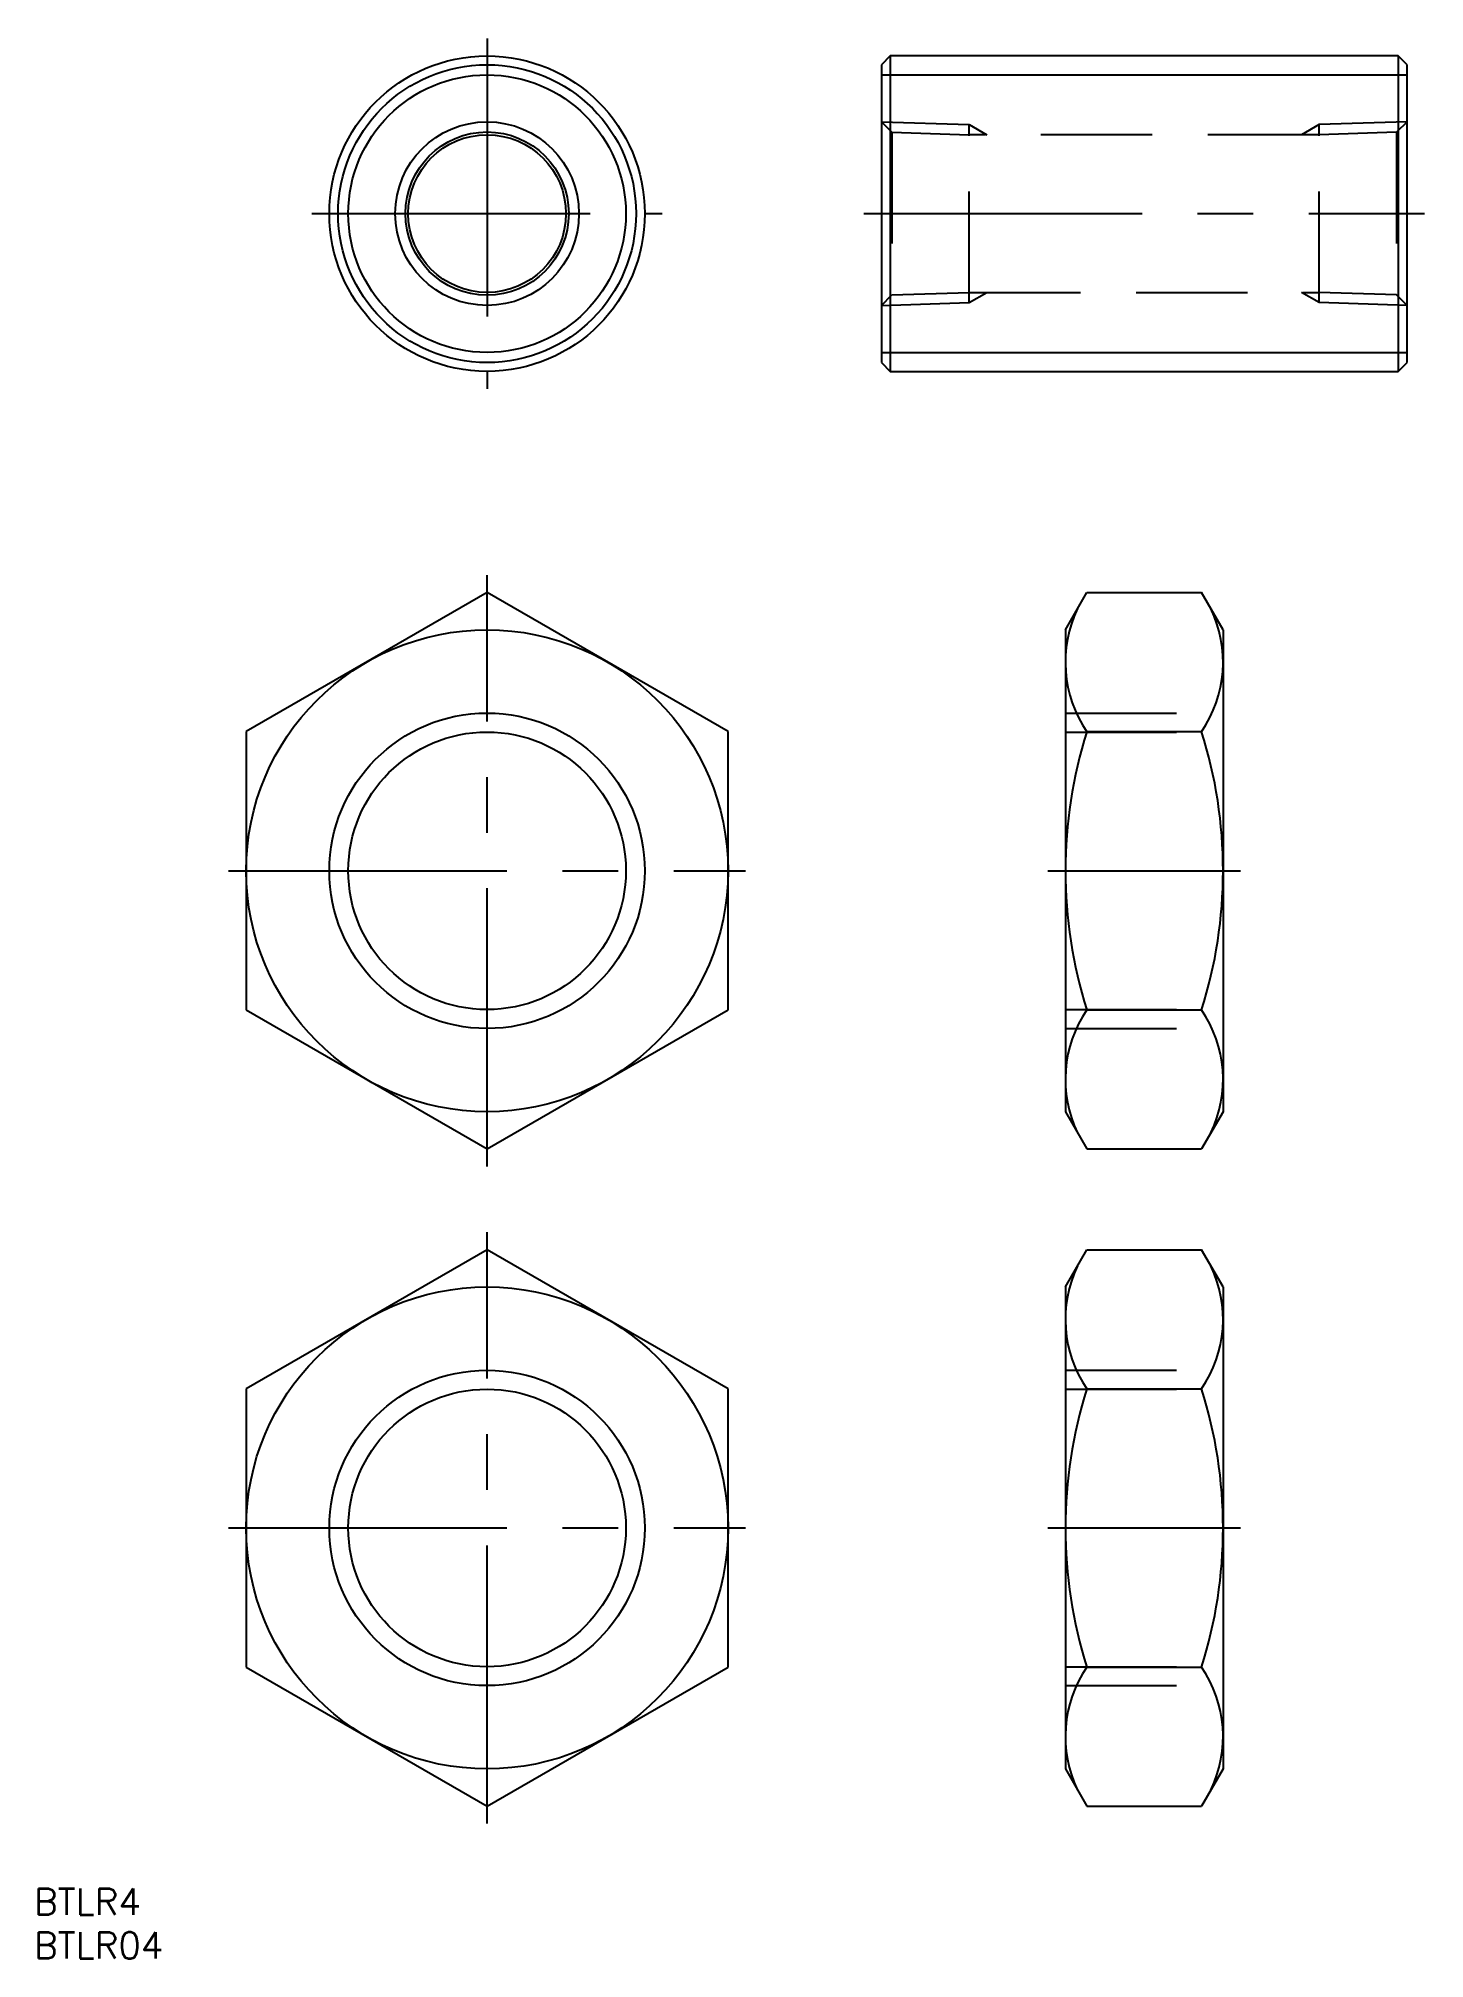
# Model space of a CAD drawing. Extents: x -51 to 107, y -199 to 20.
import ezdxf

# ---------------------------------------------------------------- set-up
doc = ezdxf.new("R2010")
doc.units = 0
doc.linetypes.add('CENTER', pattern=[50.8, 31.75, -6.35, 6.35, -6.35])
doc.linetypes.add('DASHED', pattern=[19.05, 12.7, -6.35])
doc.layers.get('0').update_dxf_attribs({"linetype": 'CONTINUOUS'})
doc.layers.add('CENTER', color=1, linetype='CENTER')
doc.styles.get("Standard").update_dxf_attribs({"font": 'txt.shx', "height": 3, "bigfont": 'bigfont.shx'})

msp = doc.modelspace()

# ---------------------------------------------------------------- linework, layer by layer
at = {"color": 7, "linetype": 'CONTINUOUS'}
for p, q in [((46, 18), (45, 17)), ((104, 18), (46, 18)), ((46, 18), (46, -18)), ((104, 18), (104, -18)), ((105, 17), (104, 18)), ((45, 17), (45, -17)), ((105, -17), (105, 17)), ((45, -17), (46, -18)), ((104, -18), (105, -17)), ((46, -18), (104, -18)), ((0, -43.25), (-27.5, -59.12)), ((27.5, -59.12), (0, -43.25)), ((66, -47.5), (68.46, -43.25)), ((68.46, -43.25), (81.54, -43.25)), ((84, -47.5), (81.54, -43.25)), ((66, -47.5), (66, -102.5)), ((84, -47.5), (84, -102.5)), ((84, -47.5), (84, -102.5)), ((-27.5, -59.12), (-27.5, -90.88)), ((27.5, -90.88), (27.5, -59.12)), ((68.46, -59.12), (81.54, -59.12)), ((-27.5, -90.88), (0, -106.75)), ((0, -106.75), (27.5, -90.88)), ((68.46, -90.88), (81.54, -90.88)), ((66, -102.5), (68.46, -106.75)), ((84, -102.5), (81.54, -106.75)), ((68.46, -106.75), (81.54, -106.75)), ((0, -118.25), (-27.5, -134.12)), ((27.5, -134.12), (0, -118.25)), ((66, -122.5), (68.46, -118.25)), ((68.46, -118.25), (81.54, -118.25)), ((84, -122.5), (81.54, -118.25)), ((66, -122.5), (66, -177.5)), ((84, -122.5), (84, -177.5)), ((84, -122.5), (84, -177.5)), ((-27.5, -134.12), (-27.5, -165.88)), ((27.5, -165.88), (27.5, -134.12)), ((68.46, -134.12), (81.54, -134.12)), ((-27.5, -165.88), (0, -181.75)), ((0, -181.75), (27.5, -165.88)), ((68.46, -165.88), (81.54, -165.88)), ((66, -177.5), (68.46, -181.75)), ((84, -177.5), (81.54, -181.75)), ((68.46, -181.75), (81.54, -181.75))]:
    msp.add_line(p, q, dxfattribs=at)
at = {"color": 3, "linetype": 'CONTINUOUS'}
for p, q in [((45, 15.85), (105, 15.85)), ((45, -15.85), (105, -15.85))]:
    msp.add_line(p, q, dxfattribs=at)
at = {"color": 3, "linetype": 'DASHED'}
for p, q in [((45, 10.48), (55.04, 10.16)), ((45, 10.48), (46.2, 9.28)), ((46.2, 9.28), (46.2, -9.28)), ((46.2, 9.28), (55.04, 9)), ((55.04, -10.16), (55.04, 10.16)), ((55.04, 10.16), (57.05, 9)), ((94.96, 9), (55.04, 9)), ((94.96, 10.16), (92.95, 9)), ((105, 10.48), (94.96, 10.16)), ((94.96, -10.16), (94.96, 10.16)), ((103.8, 9.28), (94.96, 9)), ((105, 10.48), (103.8, 9.28)), ((103.8, 9.28), (103.8, -9.28)), ((45, -10.48), (46.2, -9.28)), ((45, -10.48), (55.04, -10.16)), ((46.2, -9.28), (55.04, -9)), ((55.04, -10.16), (57.05, -9)), ((55.04, -9), (94.96, -9)), ((94.96, -10.16), (92.95, -9)), ((103.8, -9.28), (94.96, -9)), ((105, -10.48), (94.96, -10.16)), ((105, -10.48), (103.8, -9.28)), ((66, -57), (84, -57)), ((66, -59.17), (84, -59.17)), ((66, -90.84), (84, -90.84)), ((66, -93), (84, -93)), ((66, -132), (84, -132)), ((66, -134.17), (84, -134.17)), ((66, -165.84), (84, -165.84)), ((66, -168), (84, -168))]:
    msp.add_line(p, q, dxfattribs=at)
at = {"color": 7, "linetype": 'CONTINUOUS'}
for centre, radius in [((0, 0), 18), ((0, 0), 17), ((0, 0), 9.32), ((0, 0), 9), ((0, -75), 27.5), ((0, -75), 15.84), ((0, -150), 27.5), ((0, -150), 15.84)]:
    msp.add_circle(centre, radius, dxfattribs=at)
at = {"color": 3, "linetype": 'CONTINUOUS'}
for centre, radius in [((0, 0), 15.84), ((0, 0), 10.48), ((0, -75), 18), ((0, -150), 18)]:
    msp.add_circle(centre, radius, dxfattribs=at)
at = {"color": 7, "linetype": 'CONTINUOUS'}
for centre, radius, start, end in [((80.05, -51.19), 14.05, 154.2338, 214.3965), ((69.95, -51.19), 14.05, 325.6035, 25.7662), ((118.54, -75), 52.54, 162.412, 197.588), ((31.46, -75), 52.54, 342.412, 17.588), ((80.05, -98.81), 14.05, 145.6035, 205.7662), ((69.95, -98.81), 14.05, 334.2338, 34.3965), ((80.05, -126.19), 14.05, 154.2338, 214.3965), ((69.95, -126.19), 14.05, 325.6035, 25.7662), ((118.54, -150), 52.54, 162.412, 197.588), ((31.46, -150), 52.54, 342.412, 17.588), ((80.05, -173.81), 14.05, 145.6035, 205.7662), ((69.95, -173.81), 14.05, 334.2338, 34.3965)]:
    msp.add_arc(centre, radius, start, end, dxfattribs=at)
at = {"layer": 'CENTER', "color": 1, "linetype": 'CENTER'}
for p, q in [((0, 20), (0, -20)), ((-20, 0), (20, 0)), ((43, 0), (107, 0)), ((0, -108.75), (0, -41.25)), ((-29.5, -75), (29.5, -75)), ((64, -75), (86, -75)), ((0, -183.75), (0, -116.25)), ((-29.5, -150), (29.5, -150)), ((64, -150), (86, -150))]:
    msp.add_line(p, q, dxfattribs=at)

# ---------------------------------------------------------------- texts
at = {"color": 7, "linetype": 'CONTINUOUS'}
for s, p in [('BTLR4', (-51.72, -194.15)), ('BTLR04', (-51.72, -199.15))]:
    msp.add_text(s, height=3, dxfattribs=at).set_placement(p)

doc.saveas('drawing.dxf')
